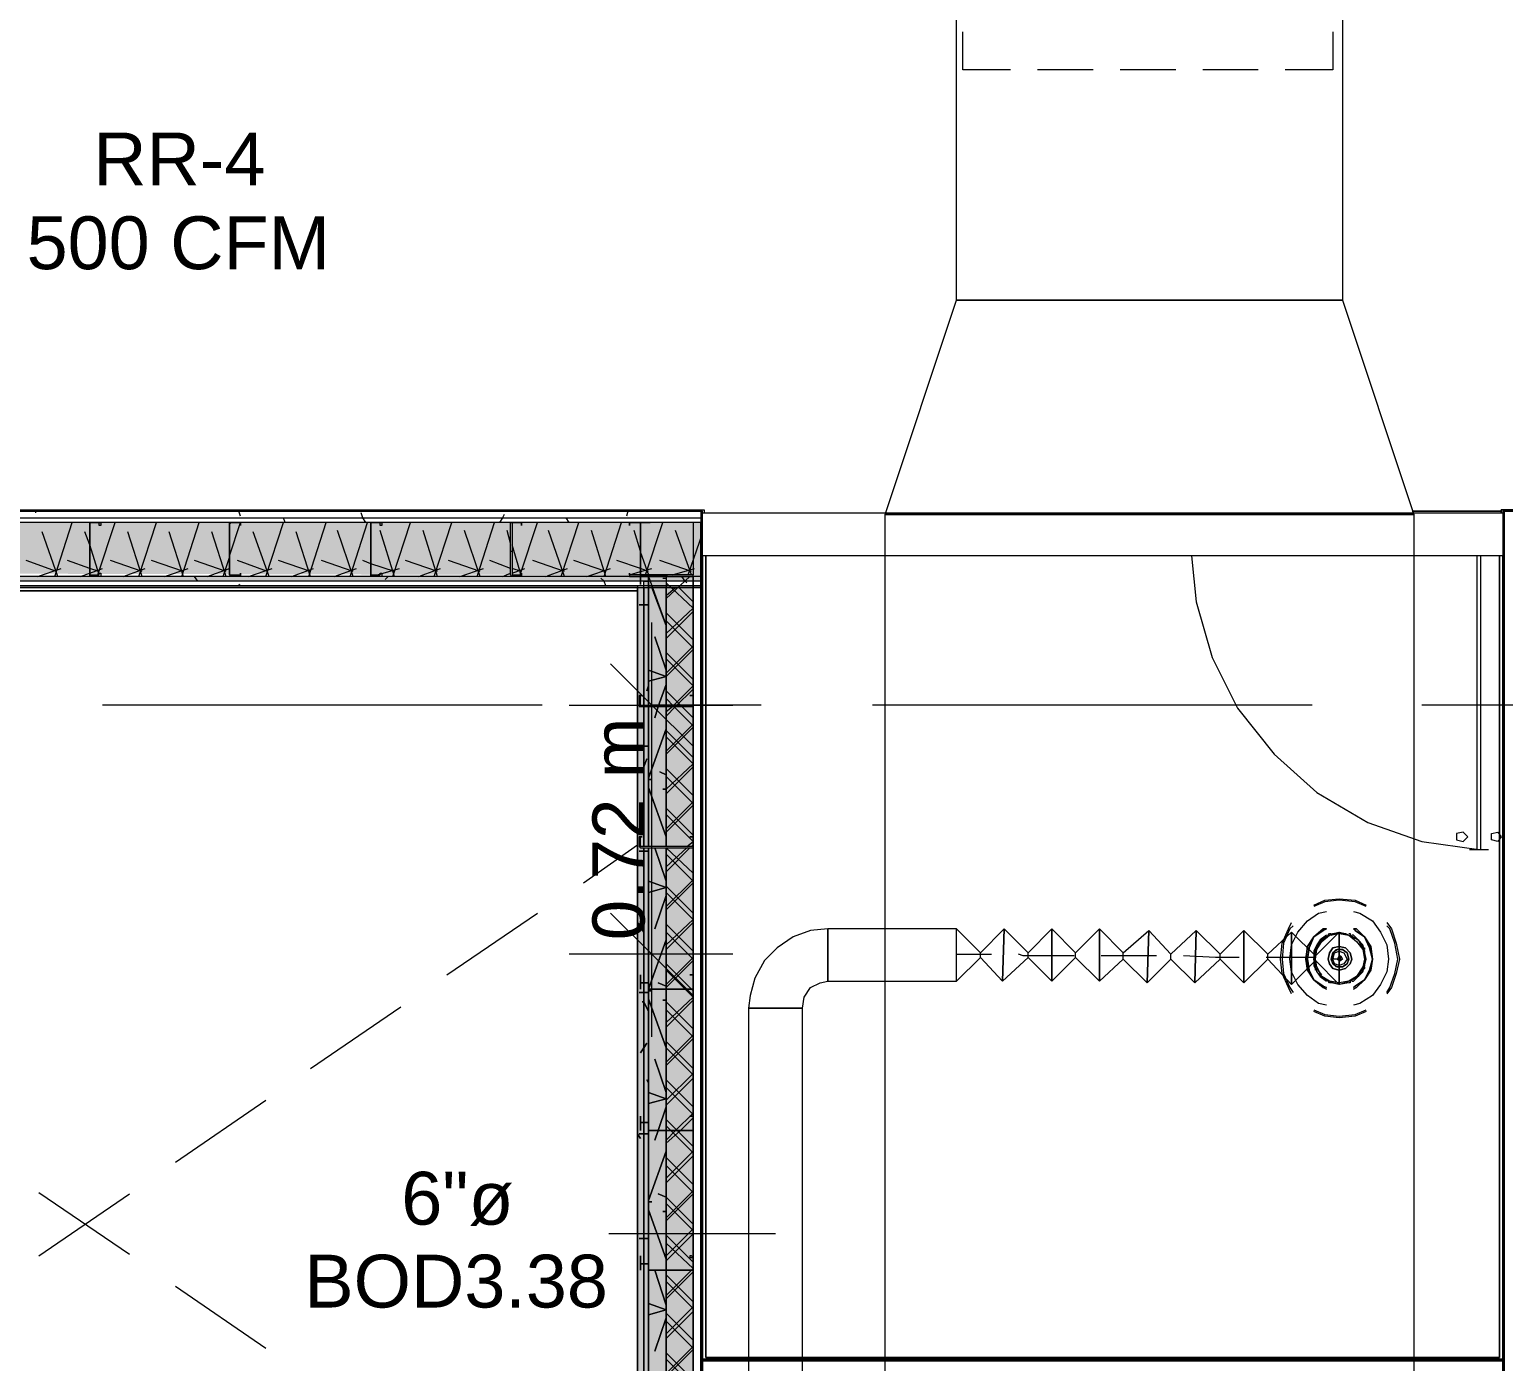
# Model space of a CAD drawing. Header units: metres. Extents: x 98 to 337, y -7 to 53.
# Drawn here: x 127.472 to 131.726, y 33.151 to 36.995 of the extents above; entities that cross this region are included whole.
import ezdxf

# ---------------------------------------------------------------- set-up
doc = ezdxf.new("R2010")
doc.units = ezdxf.units.M
doc.layers.add('HVAC - Ductos', color=5, linetype='Continuous', lineweight=0)
doc.layers.add('PDF_Text', color=7, linetype='Continuous', lineweight=0)
doc.layers.add('PDF_Geometry', color=7, linetype='Continuous', lineweight=0, true_color=0xaaaaaa)
doc.layers.add('PDF_Solid Fills', color=7, linetype='Continuous', lineweight=0, true_color=0xffffff)
doc.styles.add('PDF Helvetica', font='')
doc.styles.get('PDF Helvetica').set_extended_font_data('Helvetica')

msp = doc.modelspace()

# ---------------------------------------------------------------- hatches: boundary and pattern name
at = {"layer": 'PDF_Solid Fills', "lineweight": 0, "transparency": 33554559}
for points in [[(128.8601, 35.4212), (129.4145, 35.4166), (129.4145, 35.5724), (119.7287, 35.5724), (119.7287, 35.4212), (122.4457, 35.4258), (122.4503, 35.4258), (123.9898, 35.4212), (123.9898, 35.4258), (123.9943, 35.4258), (126.8304, 35.4212), (126.8304, 35.4258), (126.835, 35.4258)], [(129.2266, 32.4156), (129.2449, 32.4156), (129.2449, 35.3892), (129.2266, 35.3892)], [(129.3137, 32.5989), (129.3091, 32.4248), (129.3091, 32.2873), (129.3869, 32.2873), (129.3869, 35.3846), (129.3091, 35.3846), (129.3091, 32.5989)]]:
    msp.add_hatch(color=256, dxfattribs=at).paths.add_polyline_path(points)
h = msp.add_hatch(color=256, dxfattribs=at)
h.paths.add_polyline_path([(128.8601, 35.4212), (128.8647, 35.5678), (128.8601, 35.5678)])
h.paths.add_polyline_path([(128.8921, 35.4166), (128.8921, 35.4212), (128.8647, 35.4212)])
h = msp.add_hatch(color=256, dxfattribs=at)
h.paths.add_polyline_path([(123.3025, 35.4029), (123.3025, 35.4166), (119.8799, 35.4166), (119.8799, 35.4029)])
h.paths.add_polyline_path([(126.0057, 35.4166), (126.0057, 35.4029), (129.4144, 35.4029), (129.4144, 35.4166)])
h.paths.add_polyline_path([(123.4308, 35.4166), (123.4308, 35.4029), (125.882, 35.4029), (125.882, 35.4166)])
h = msp.add_hatch(color=256, dxfattribs=at)
h.paths.add_polyline_path([(129.2449, 34.6377), (129.2587, 34.6377), (129.2587, 35.4029), (129.2449, 35.4029)])
h.paths.add_polyline_path([(129.2449, 32.4156), (129.2587, 32.4156), (129.2587, 34.6332), (129.2449, 34.6332)])
h = msp.add_hatch(color=256, dxfattribs=at)
h.paths.add_polyline_path([(129.2587, 34.6377), (129.3091, 34.6377), (129.3091, 35.4166), (129.2587, 35.4166)])
h.paths.add_polyline_path([(129.2587, 32.3377), (129.3091, 32.3377), (129.3091, 32.4202), (129.2587, 32.4202)])
h.paths.add_polyline_path([(129.2587, 32.4248), (129.3091, 32.4248), (129.3091, 34.6332), (129.2587, 34.6332)])
h = msp.add_hatch(color=256, dxfattribs=at)
h.paths.add_polyline_path([(129.2449, 34.6377), (129.2587, 34.6377), (129.2587, 35.3846), (129.2449, 35.3846)])
h.paths.add_polyline_path([(129.2449, 32.4156), (129.2587, 32.4156), (129.2587, 34.6332), (129.2449, 34.6332)])
h = msp.add_hatch(color=256, dxfattribs=at)
h.paths.add_polyline_path([(129.3091, 32.4202), (129.2587, 32.4202), (129.2587, 32.3377), (129.3091, 32.3377)])
h.paths.add_polyline_path([(129.2587, 34.6377), (129.3091, 34.6377), (129.3091, 35.3846), (129.2587, 35.3846)])
h.paths.add_polyline_path([(129.2587, 32.4248), (129.3091, 32.4248), (129.3091, 34.6332), (129.2587, 34.6332)])

# ---------------------------------------------------------------- linework, layer by layer
at = {"layer": 'HVAC - Ductos', "lineweight": 0}
for points in [[(130.1476, 36.2139), (130.1476, 42.115), (131.2609, 42.115), (131.2609, 36.2139)], [(129.9413, 35.5953), (130.1476, 36.2139), (131.2609, 36.2139), (131.467, 35.5953)], [(129.9413, 30.4638), (129.9413, 35.5953), (131.467, 35.5953), (131.467, 30.4638)], [(129.5473, 34.1704), (129.5519, 34.1704), (129.5611, 34.1704), (129.5702, 34.1704), (129.5886, 34.1704), (129.6069, 34.1704), (129.6252, 34.1704), (129.6436, 34.1704), (129.6618, 34.1704), (129.6802, 34.1704), (129.6894, 34.1704), (129.6985, 34.1704), (129.7031, 34.1704), (129.7077, 34.2025), (129.726, 34.23), (129.7535, 34.2437), (129.7764, 34.2483), (129.7764, 34.2529), (129.7764, 34.2574), (129.7764, 34.2712), (129.7764, 34.285), (129.7764, 34.3032), (129.7764, 34.3262), (129.7764, 34.3445), (129.7764, 34.3628), (129.7764, 34.3766), (129.7764, 34.3903), (129.7764, 34.3994), (129.726, 34.3949), (129.6756, 34.3766), (129.6298, 34.3445), (129.5932, 34.3078), (129.5656, 34.2574), (129.5519, 34.207)], [(131.215, 34.23), (131.2059, 34.2346), (131.1784, 34.2529), (131.1647, 34.2804), (131.1601, 34.3124), (131.1647, 34.3445), (131.1784, 34.3766), (131.2059, 34.3949), (131.215, 34.3994), (131.2059, 34.3994), (131.1784, 34.3766), (131.1601, 34.3491), (131.1555, 34.3124), (131.1601, 34.2804), (131.1784, 34.2529), (131.2059, 34.23), (131.215, 34.2254), (131.2059, 34.23), (131.1784, 34.2529), (131.1601, 34.2804), (131.1555, 34.3124), (131.1601, 34.3491), (131.1784, 34.3766), (131.2059, 34.3994), (131.215, 34.3994), (131.2059, 34.3949), (131.1784, 34.3766), (131.1647, 34.3445), (131.1601, 34.3124), (131.1647, 34.2804), (131.1784, 34.2529), (131.2059, 34.2346)], [(131.1876, 34.3399), (131.2013, 34.3628), (131.2242, 34.3812), (131.2517, 34.3858), (131.2792, 34.3812), (131.3021, 34.3628), (131.3204, 34.3399), (131.325, 34.3124), (131.3204, 34.2896), (131.3021, 34.262), (131.2792, 34.2483), (131.2517, 34.2437), (131.2242, 34.2483), (131.2013, 34.262), (131.1876, 34.2896), (131.183, 34.3124)], [(131.3479, 34.3124), (131.3388, 34.3445), (131.325, 34.3766), (131.2975, 34.3949), (131.293, 34.3994), (131.3021, 34.3994), (131.325, 34.3766), (131.3434, 34.3491), (131.3479, 34.3124), (131.3434, 34.2804), (131.325, 34.2529), (131.3021, 34.23), (131.293, 34.2254), (131.3021, 34.23), (131.325, 34.2529), (131.3434, 34.2804), (131.3479, 34.3124), (131.3434, 34.3491), (131.325, 34.3766), (131.3021, 34.3994), (131.293, 34.3994), (131.2975, 34.3949), (131.325, 34.3766), (131.3388, 34.3445), (131.3479, 34.3124), (131.3388, 34.2804), (131.325, 34.2529), (131.2975, 34.2346), (131.293, 34.23), (131.2975, 34.2346), (131.325, 34.2529), (131.3388, 34.2804)], [(131.2242, 34.3308), (131.2196, 34.3124), (131.2242, 34.3308), (131.2334, 34.3445), (131.2517, 34.3491), (131.27, 34.3445), (131.2838, 34.3308), (131.2884, 34.3124), (131.2838, 34.3308), (131.27, 34.3445), (131.2517, 34.3491), (131.2334, 34.3445)], [(131.2334, 34.3308), (131.2288, 34.3124), (131.2334, 34.3308), (131.2426, 34.3399), (131.2609, 34.3399), (131.2746, 34.3308), (131.2792, 34.3124), (131.2746, 34.3308), (131.2609, 34.3399), (131.2472, 34.3399)], [(131.238, 34.3308), (131.2517, 34.3354), (131.2654, 34.3308), (131.2746, 34.3124), (131.2654, 34.2987), (131.2517, 34.2941), (131.238, 34.2987), (131.2334, 34.3124)], [(131.2838, 34.2987), (131.2884, 34.3124), (131.2838, 34.2987), (131.27, 34.285), (131.2517, 34.2804), (131.2334, 34.285), (131.2242, 34.2987), (131.2196, 34.3124), (131.2242, 34.2987), (131.2334, 34.285), (131.2517, 34.2804), (131.27, 34.285)], [(131.2746, 34.2987), (131.2792, 34.3124), (131.2746, 34.2987), (131.2609, 34.2896), (131.2426, 34.2896), (131.2334, 34.2987), (131.2288, 34.3124), (131.2334, 34.2987), (131.2472, 34.2896), (131.2609, 34.2896)], [(131.2517, 34.317), (131.2472, 34.3124), (131.2517, 34.3216), (131.2563, 34.3216), (131.2609, 34.3124), (131.2563, 34.3078), (131.2517, 34.3078), (131.2472, 34.3124), (131.2517, 34.3078), (131.2563, 34.3078), (131.2563, 34.3124), (131.2563, 34.317)]]:
    msp.add_lwpolyline(points, close=True, dxfattribs=at)
for points in [[(131.1784, 34.4682), (131.2105, 34.4819), (131.2517, 34.4865), (131.2975, 34.4819), (131.3296, 34.4682)], [(131.3296, 34.4637), (131.2975, 34.4774), (131.2517, 34.4819), (131.2105, 34.4774), (131.1784, 34.4637)], [(131.1143, 34.2116), (131.1051, 34.23), (131.0868, 34.2712), (131.0822, 34.3124), (131.0868, 34.3583), (131.1051, 34.3994), (131.1143, 34.4178)], [(131.215, 34.1796), (131.1921, 34.1842), (131.1601, 34.207), (131.1326, 34.2392), (131.1143, 34.2758), (131.1097, 34.3124), (131.1143, 34.3537), (131.1326, 34.3903), (131.1601, 34.4224), (131.1921, 34.4453), (131.215, 34.4499)], [(131.293, 34.4499), (131.3112, 34.4453), (131.3479, 34.4224), (131.3708, 34.3903), (131.3892, 34.3537), (131.3938, 34.3124), (131.3892, 34.2758), (131.3708, 34.2392), (131.3479, 34.207), (131.3112, 34.1842), (131.293, 34.1796)], [(131.3892, 34.4178), (131.4029, 34.3994), (131.4166, 34.3583), (131.4258, 34.3124), (131.4166, 34.2712), (131.4029, 34.23), (131.3892, 34.2116)], [(129.9413, 34.3994), (129.7764, 34.3994), (129.7764, 34.3903), (129.7764, 34.3766), (129.7764, 34.3628), (129.7764, 34.3445), (129.7764, 34.3262), (129.7764, 34.3032), (129.7764, 34.285), (129.7764, 34.2712), (129.7764, 34.2574), (129.7764, 34.2529), (129.7764, 34.2483), (129.9413, 34.2483)], [(130.1476, 34.3262), (130.1476, 34.3445), (130.1476, 34.3628), (130.1476, 34.3766), (130.1476, 34.3903), (130.1476, 34.3994), (129.9413, 34.3994)], [(130.2162, 34.317), (130.1476, 34.2483), (130.1476, 34.3994), (130.2162, 34.3308), (130.285, 34.3994), (130.2804, 34.2483), (130.2162, 34.317), (130.2162, 34.3308)], [(130.3537, 34.317), (130.2804, 34.2483), (130.285, 34.3994), (130.3537, 34.3308), (130.4225, 34.3994), (130.4225, 34.2483), (130.3537, 34.317), (130.3537, 34.3308)], [(130.4911, 34.317), (130.4225, 34.2483), (130.4225, 34.3994), (130.4911, 34.3308), (130.5599, 34.3994), (130.5599, 34.2483), (130.4911, 34.317), (130.4911, 34.3308)], [(130.6286, 34.3124), (130.5599, 34.2483), (130.5599, 34.3994), (130.6286, 34.3308), (130.7019, 34.3949), (130.6974, 34.2437), (130.6286, 34.3124), (130.6286, 34.3308)], [(130.766, 34.3124), (130.6974, 34.2437), (130.7019, 34.3949), (130.766, 34.3262), (130.8394, 34.3949), (130.8348, 34.2437), (130.766, 34.3124), (130.766, 34.3262)], [(130.9081, 34.3124), (130.8348, 34.2437), (130.8394, 34.3949), (130.9081, 34.3262), (130.9768, 34.3949), (130.9768, 34.2437), (130.9081, 34.3124), (130.9081, 34.3262)], [(131.0455, 34.3124), (130.9768, 34.2437), (130.9768, 34.3949), (131.0455, 34.3262), (131.1143, 34.3903), (131.1143, 34.2392), (131.0455, 34.3124), (131.0455, 34.3262)], [(131.1189, 34.4086), (131.1097, 34.3994), (131.0913, 34.3583), (131.0868, 34.3124), (131.0913, 34.2712), (131.1097, 34.23), (131.1189, 34.2162)], [(131.183, 34.3078), (131.1143, 34.2392), (131.1143, 34.3903), (131.183, 34.3216), (131.2517, 34.3903)], [(131.325, 34.3124), (131.325, 34.2941), (131.3158, 34.2758), (131.3067, 34.262), (131.2884, 34.2529), (131.27, 34.2437), (131.2517, 34.2392), (131.2334, 34.2437), (131.215, 34.2529), (131.2013, 34.262), (131.1876, 34.2758), (131.183, 34.2941), (131.1784, 34.3124), (131.183, 34.3354), (131.1876, 34.3491), (131.2013, 34.3674), (131.215, 34.3766), (131.2334, 34.3858), (131.2517, 34.3903), (131.27, 34.3858), (131.2884, 34.3766), (131.3067, 34.3674), (131.3204, 34.3445), (131.325, 34.3445), (131.325, 34.3399)], [(131.215, 34.3812), (131.1967, 34.3674), (131.1876, 34.3537), (131.1784, 34.3354), (131.1784, 34.3124), (131.183, 34.3399), (131.183, 34.3445)], [(131.1876, 34.3445), (131.2013, 34.3674), (131.2196, 34.3812), (131.2242, 34.3858), (131.2288, 34.3858)], [(131.2517, 34.2392), (131.2517, 34.3903), (131.2517, 34.2392), (131.2288, 34.2437), (131.2242, 34.2437), (131.2196, 34.2483), (131.2013, 34.262)], [(131.2288, 34.3812), (131.2517, 34.3903), (131.2792, 34.3812)], [(131.2792, 34.3858), (131.2838, 34.3858), (131.2838, 34.3812), (131.3067, 34.3674), (131.3158, 34.3491), (131.325, 34.3354), (131.325, 34.3124), (131.3204, 34.2896)], [(131.2884, 34.2483), (131.293, 34.2483), (131.3067, 34.262), (131.3204, 34.2758), (131.325, 34.2941), (131.3296, 34.3124), (131.325, 34.3354), (131.3204, 34.3537), (131.3067, 34.3674), (131.293, 34.3812), (131.2884, 34.3812)], [(131.3892, 34.2162), (131.3983, 34.23), (131.4121, 34.2712), (131.4212, 34.3124), (131.4121, 34.3583), (131.3983, 34.3994), (131.3892, 34.4086)], [(131.3204, 34.3399), (131.325, 34.317)], [(129.9413, 34.2483), (130.1476, 34.2483), (130.1476, 34.2529), (130.1476, 34.2574), (130.1476, 34.2712), (130.1476, 34.285), (130.1476, 34.3032), (130.1476, 34.3262), (130.2392, 34.3262), (130.2483, 34.3262)], [(130.4865, 34.3216), (130.4499, 34.3216), (130.34, 34.3216), (130.3262, 34.3262)], [(130.7248, 34.3216), (130.6744, 34.3216), (130.5645, 34.3216)], [(130.9631, 34.317), (130.8943, 34.317), (130.8027, 34.3216)], [(131.1784, 34.317), (131.1509, 34.317), (131.0776, 34.317), (131.0409, 34.317)], [(131.183, 34.2804), (131.183, 34.285), (131.183, 34.2896), (131.1784, 34.3124), (131.1784, 34.2941), (131.1876, 34.2758), (131.1967, 34.262), (131.215, 34.2483)], [(131.3067, 34.262), (131.2838, 34.2483), (131.2838, 34.2437), (131.2792, 34.2437), (131.2517, 34.2392), (131.183, 34.3078), (131.183, 34.3216)], [(131.2517, 34.3124), (131.238, 34.3124), (131.2288, 34.317)], [(131.325, 34.2896), (131.325, 34.285), (131.3204, 34.2804)], [(131.2013, 34.2666), (131.1876, 34.285)], [(131.3204, 34.285), (131.3067, 34.2666)], [(129.7031, 33.0204), (129.7031, 34.1704), (129.6985, 34.1704), (129.6894, 34.1704), (129.6802, 34.1704), (129.6618, 34.1704), (129.6436, 34.1704), (129.6252, 34.1704), (129.6069, 34.1704), (129.5886, 34.1704), (129.5702, 34.1704), (129.5611, 34.1704), (129.5519, 34.1704), (129.5473, 34.1704), (129.5473, 33.0204)], [(131.1784, 34.1658), (131.2105, 34.1521), (131.2517, 34.1475), (131.2975, 34.1521), (131.3296, 34.1658)], [(131.3296, 34.1612), (131.2975, 34.1475), (131.2517, 34.1429), (131.2105, 34.1475), (131.1784, 34.1612)]]:
    msp.add_lwpolyline(points, dxfattribs=at)
at = {"layer": 'PDF_Geometry', "lineweight": 0}
for points in [[(130.3033, 36.8781), (130.1658, 36.8781), (130.1658, 36.9882)], [(131.2334, 36.9882), (131.2334, 36.8781), (131.0959, 36.8781)], [(130.5415, 36.8781), (130.3812, 36.8781)], [(130.7798, 36.8781), (130.6194, 36.8781)], [(131.0181, 36.8781), (130.8577, 36.8781)], [(125.6162, 35.6045), (129.4145, 35.6045), (119.6967, 35.6045), (119.6875, 35.6091), (119.6875, 35.6045), (119.6875, 35.6091), (123.6873, 35.6091), (123.6873, 35.6045), (125.6162, 35.6045), (125.6162, 35.6091), (129.419, 35.6091), (129.419, 35.5999)], [(133.0981, 35.6045), (133.0981, 35.6091), (131.719, 35.6091), (131.719, 35.5999), (131.719, 35.6091), (133.0981, 35.6091), (133.0981, 35.6045), (131.7236, 35.6045), (131.7236, 35.5861), (131.7236, 35.357)], [(134.6605, 35.6045), (135.334, 35.6045), (135.334, 35.6091), (134.6605, 35.6091), (134.6605, 35.6045), (135.334, 35.6045), (135.334, 35.6091), (134.6605, 35.6091), (134.6605, 35.6045), (133.0981, 35.6045), (131.7236, 35.6045), (131.7236, 35.5861), (131.7282, 35.5861)], [(117.7174, 25.401), (119.6967, 25.401), (129.4145, 25.401), (129.5244, 25.401), (129.5244, 25.5247), (129.4145, 25.5247), (129.4145, 25.6164), (129.4099, 25.6164), (129.4099, 32.2553), (129.4145, 32.2553), (129.4145, 35.3846), (129.4145, 35.6045), (119.6967, 35.6045), (117.7174, 35.6045)], [(129.5244, 25.4148), (129.5244, 25.5064), (129.5244, 25.401), (129.4145, 25.401), (129.4145, 25.4148), (119.7105, 25.4148), (119.7105, 25.4331), (120.0586, 25.4331), (119.7287, 25.4331), (119.7287, 25.5843), (119.8799, 25.5843), (129.3778, 25.5843), (129.4145, 25.5843), (129.4145, 25.4331), (129.4145, 25.4148), (119.7105, 25.4148), (119.7105, 25.4331), (119.7105, 25.6164), (119.7105, 35.3846), (119.7105, 35.5724), (119.7105, 35.5861), (129.4145, 35.5861)], [(129.4145, 35.5724), (119.7287, 35.5724), (119.7287, 35.4166), (119.7287, 35.3846), (119.7287, 25.6164), (119.7287, 25.5843), (119.7287, 25.4331), (120.0586, 25.4331)], [(127.4901, 35.5999), (127.4901, 35.6045)], [(127.5451, 35.4166), (127.5955, 35.5724)], [(127.6689, 35.4212), (127.7192, 35.5724)], [(127.788, 35.4166), (127.8384, 35.5724)], [(127.9116, 35.4166), (127.962, 35.5724)], [(128.0491, 35.4762), (128.0812, 35.5724)], [(128.0812, 35.5907), (128.0766, 35.6045)], [(128.1545, 35.4166), (128.2049, 35.5724)], [(128.2095, 35.5724), (128.2049, 35.5861)], [(128.2782, 35.4166), (128.3286, 35.5724)], [(128.3973, 35.4166), (128.4477, 35.5724)], [(128.4431, 35.5724), (128.434, 35.5861), (128.4294, 35.5999)], [(128.521, 35.4166), (128.5714, 35.5724)], [(128.6401, 35.4166), (128.6905, 35.5724)], [(128.7639, 35.4166), (128.8143, 35.5724)], [(128.8417, 35.5953), (128.8371, 35.5861), (128.828, 35.5724)], [(128.8876, 35.4212), (128.938, 35.5724)], [(129.0067, 35.4166), (129.0571, 35.5724)], [(129.0296, 35.5724), (129.0204, 35.5861)], [(129.1304, 35.4166), (129.1808, 35.5724)], [(129.1991, 35.6045), (129.1945, 35.5907)], [(129.2495, 35.4212), (129.2999, 35.5724)], [(129.3045, 35.6045), (129.4145, 35.6045)], [(129.3457, 35.3846), (129.3869, 35.3433), (129.3869, 32.2873), (129.3869, 32.2736), (129.3869, 32.2873), (129.3869, 35.3433), (129.3869, 32.2553), (129.4099, 32.2553), (129.4099, 35.5724), (129.3869, 35.5724), (129.3869, 35.4212)], [(129.4145, 35.5999), (131.7236, 35.5999), (131.7236, 35.4762), (129.4145, 35.4762), (129.4145, 33.1532), (129.4145, 35.4762), (129.4145, 33.2128), (129.4145, 35.4762), (129.4145, 33.1532), (131.7236, 33.1532), (129.4145, 33.1532), (129.4145, 33.0295)], [(135.334, 35.6045), (131.7236, 35.6045), (131.7236, 35.357), (131.7236, 26.8626), (131.7236, 25.5247), (131.3983, 25.5247), (131.3983, 25.401), (131.774, 25.401)], [(131.4625, 35.6045), (131.719, 35.6045), (131.4625, 35.6045)], [(135.334, 35.6045), (131.7282, 35.6045), (131.7236, 35.6045), (131.7282, 35.6045), (131.7282, 35.5861), (131.7282, 35.357), (131.7282, 26.9084), (131.7282, 26.8947), (131.7282, 26.8809), (131.7282, 26.8626)], [(131.7236, 35.6045), (135.334, 35.6045), (131.7236, 35.6045)], [(127.5543, 35.4166), (127.5085, 35.5449)], [(127.6734, 35.4212), (127.6459, 35.5082), (127.6322, 35.5449)], [(127.7971, 35.4166), (127.7559, 35.5449)], [(127.9162, 35.4166), (127.875, 35.5449)], [(128.0399, 35.4166), (127.9987, 35.5449)], [(128.1637, 35.4166), (128.1178, 35.5449)], [(128.2827, 35.4166), (128.2415, 35.5449)], [(128.4065, 35.4166), (128.3607, 35.5495)], [(128.5256, 35.4166), (128.4844, 35.5495)], [(128.6493, 35.4166), (128.6081, 35.5495)], [(128.773, 35.4166), (128.7272, 35.5495)], [(128.8601, 35.5128), (128.8509, 35.5495)], [(129.0158, 35.4166), (128.97, 35.5495)], [(129.135, 35.4166), (129.0938, 35.5495)], [(129.2358, 35.4899), (129.2174, 35.5495)], [(129.3823, 35.4212), (129.3365, 35.5495)], [(129.3732, 35.4212), (129.4145, 35.5403)], [(128.8601, 35.4899), (128.8647, 35.4899)], [(128.8921, 35.4166), (128.8647, 35.5082)], [(129.2358, 35.4808), (129.2358, 35.4854), (129.2587, 35.4212)], [(127.5497, 35.4304), (127.4626, 35.4624)], [(127.4947, 35.4166), (127.5635, 35.4396)], [(127.6734, 35.4304), (127.6459, 35.4396), (127.5818, 35.4624)], [(127.6184, 35.4166), (127.6459, 35.4258), (127.6826, 35.4396)], [(127.7971, 35.4304), (127.7055, 35.4624)], [(127.7421, 35.4166), (127.8063, 35.4396)], [(127.9162, 35.4304), (127.8246, 35.4624)], [(127.8612, 35.4166), (127.93, 35.4396)], [(128.0399, 35.4304), (127.9483, 35.4624)], [(127.985, 35.4166), (128.0491, 35.4396)], [(128.0308, 35.4166), (128.0491, 35.4716)], [(128.1591, 35.4304), (128.072, 35.4624)], [(128.1041, 35.4166), (128.1728, 35.4396)], [(128.2827, 35.4304), (128.1911, 35.4624)], [(128.2278, 35.4166), (128.2919, 35.4396)], [(128.4065, 35.4304), (128.3149, 35.4624)], [(128.3515, 35.4166), (128.4156, 35.4396)], [(128.5256, 35.4304), (128.4569, 35.4533), (128.434, 35.4624)], [(128.4752, 35.4212), (128.5394, 35.4396)], [(128.6493, 35.4304), (128.5576, 35.4624)], [(128.5943, 35.4166), (128.6585, 35.4396)], [(128.773, 35.4304), (128.6814, 35.4624)], [(128.7135, 35.4166), (128.7822, 35.4396)], [(128.8601, 35.4396), (128.8005, 35.4624)], [(128.8921, 35.4304), (128.8647, 35.4396)], [(128.8647, 35.4258), (128.9013, 35.4396)], [(129.0158, 35.4304), (128.9242, 35.4624)], [(128.9609, 35.4166), (129.025, 35.4396)], [(129.135, 35.4304), (129.0434, 35.4624)], [(129.08, 35.4166), (129.1487, 35.4396)], [(129.2587, 35.4304), (129.2358, 35.4396), (129.167, 35.4624)], [(129.2037, 35.4212), (129.2358, 35.4304), (129.2678, 35.4396)], [(129.3823, 35.4304), (129.2907, 35.4624)], [(129.3274, 35.4212), (129.3915, 35.4396)], [(129.4145, 35.4624), (129.4099, 35.4624)], [(129.4145, 33.1532), (129.4145, 35.4762)], [(129.4236, 33.1624), (129.4236, 35.4762)], [(129.4236, 33.1624), (129.4236, 35.4762)], [(130.8256, 35.4762), (130.8394, 35.3433), (130.8852, 35.183), (130.9585, 35.0363), (131.0639, 34.9035), (131.1876, 34.7935), (131.3342, 34.7065), (131.49, 34.6515), (131.6549, 34.6286)], [(131.6503, 34.6286), (131.6503, 35.4762)], [(131.6595, 35.4762), (131.6595, 34.6286)], [(132.4338, 25.4652), (132.0306, 25.4652), (131.774, 25.4652), (131.774, 25.5064), (131.7419, 25.5064), (131.7419, 25.5247), (131.7419, 26.8626), (131.7236, 26.8626), (131.7236, 32.8783), (131.7236, 26.8626), (131.7236, 33.0295), (131.7236, 33.1532), (131.7236, 35.4762), (131.7236, 33.1532), (131.7236, 35.4762), (131.7236, 33.1532), (131.7236, 35.4762), (131.7236, 33.1532)], [(129.4145, 35.4166), (129.3869, 35.4166), (126.0057, 35.4166), (125.9323, 35.4166)], [(129.4145, 35.4029), (129.3869, 35.4029), (126.0057, 35.4029)], [(127.6643, 35.4166), (127.6643, 35.4212)], [(127.9575, 35.4029), (127.9483, 35.4166)], [(128.0812, 35.3892), (128.0766, 35.3937)], [(128.5073, 35.4166), (128.4981, 35.4074)], [(128.8371, 35.4166), (128.8601, 35.4258)], [(129.135, 35.3892), (129.1304, 35.4029), (129.1212, 35.412)], [(129.2266, 32.4385), (129.2266, 32.4156), (129.2266, 32.4385), (129.2266, 35.3846), (129.2449, 35.3846), (129.2449, 35.0409), (129.2449, 34.6377), (129.2449, 35.0409), (129.2449, 35.4029), (129.2587, 35.4029), (129.2587, 35.0409), (129.2587, 34.6377)], [(129.2449, 35.3846), (129.2587, 35.3846), (129.2587, 35.0409), (129.2587, 34.6377), (129.2587, 35.0409), (129.2587, 35.4166), (129.3091, 35.4166), (129.3091, 35.0409), (129.3091, 34.6377), (129.3091, 35.0409), (129.3091, 35.3846), (129.2587, 35.3846)], [(129.2587, 35.4166), (129.3091, 35.2746), (129.2678, 35.3846)], [(129.2953, 35.4166), (129.2953, 35.4212)], [(129.2999, 35.412), (129.3091, 35.412)], [(129.3091, 35.3525), (129.3778, 35.4166)], [(129.3869, 35.4166), (129.3091, 35.4166), (129.3091, 35.0409), (129.3091, 34.6377)], [(129.3091, 35.2517), (129.3869, 35.325), (129.3091, 35.3983)], [(129.3687, 35.3983), (129.3641, 35.4029), (129.3549, 35.4166)], [(123.4628, 35.3846), (125.8499, 35.3846), (125.8499, 34.0101), (126.0332, 34.0101), (126.0332, 35.3846), (129.2266, 35.3846), (129.2266, 32.4385), (126.0332, 32.4385), (126.0332, 32.5668), (125.8499, 32.5668), (125.8499, 32.2553), (126.0332, 32.2553), (129.1945, 32.2553), (129.1945, 25.6164)], [(125.8499, 32.5668), (126.0332, 32.5668), (126.0332, 34.0101), (126.0057, 34.0101), (126.0057, 35.3846), (126.0057, 35.3892), (126.0332, 35.3892), (126.0332, 35.3846), (129.2266, 35.3846), (129.2449, 35.3846), (129.2587, 35.3846), (129.3091, 35.3846), (129.3869, 35.3846), (129.4099, 35.3846)], [(129.4145, 35.3892), (129.3869, 35.3892), (126.0332, 35.3892)], [(126.0332, 35.3846), (129.2266, 35.3846), (126.0332, 35.3846)], [(126.0332, 35.3846), (129.2266, 35.3846), (129.2266, 35.38)], [(129.2449, 34.6377), (129.2449, 35.0409), (129.2449, 35.3892), (129.2266, 35.3892), (129.2266, 32.4156), (129.2449, 32.4156), (129.2449, 34.6332)], [(129.2266, 35.3846), (129.2266, 32.4385), (129.2266, 35.3846)], [(129.3091, 35.3616), (129.3365, 35.3846)], [(129.4145, 25.6164), (129.4145, 32.2553), (129.4099, 32.2553), (129.4099, 32.2736), (129.4099, 32.2873), (129.4099, 35.3846), (129.3869, 35.3846), (129.3091, 35.3846)], [(129.3091, 35.2379), (129.3869, 35.3158)], [(129.3091, 35.3112), (129.3869, 35.2333)], [(129.2678, 34.0879), (129.2678, 35.2838)], [(129.3869, 35.2105), (129.3091, 35.2884)], [(129.3091, 35.1371), (129.3869, 35.215)], [(129.3091, 35.128), (129.3869, 35.2059)], [(129.3091, 35.1967), (129.3869, 35.1188)], [(129.1487, 35.1647), (129.2678, 35.0455), (129.3869, 34.9264)], [(129.3091, 35.0272), (129.3274, 35.0409), (129.3869, 35.1005), (129.3091, 35.1784)], [(129.3091, 35.0135), (129.3365, 35.0409), (129.3869, 35.0913)], [(129.3091, 35.0867), (129.3549, 35.0409), (129.3869, 35.0089)], [(129.3869, 34.9859), (129.332, 35.0409), (129.3091, 35.0639)], [(128.9517, 35.0455), (127.6826, 35.0455)], [(129.0296, 35.0455), (129.2678, 35.0455), (129.5015, 35.0455)], [(129.584, 35.0455), (129.2678, 35.0455)], [(131.1738, 35.0455), (129.9047, 35.0455)], [(131.8061, 35.0455), (131.49, 35.0455)], [(129.3091, 34.9126), (129.3869, 34.9905)], [(129.3091, 34.9035), (129.3869, 34.9814)], [(129.3091, 34.9722), (129.3869, 34.8943)], [(129.3091, 34.8027), (129.3869, 34.876), (129.3091, 34.9538)], [(129.3091, 34.789), (129.3869, 34.8668)], [(129.3091, 34.8622), (129.3869, 34.7844)], [(129.3869, 34.7614), (129.3091, 34.8394)], [(129.3091, 34.6881), (129.3869, 34.766)], [(129.3091, 34.6789), (129.3869, 34.7569)], [(129.3091, 34.7477), (129.3869, 34.6698)], [(129.3687, 34.6377), (129.3869, 34.6515), (129.3091, 34.7294)], [(129.0708, 34.5323), (129.2266, 34.6423)], [(129.2449, 32.4156), (129.2449, 34.6332), (129.2449, 32.4156), (129.2587, 32.4156), (129.2587, 32.4202)], [(129.2587, 32.4248), (129.2587, 34.6332)], [(129.3091, 32.6034), (129.3091, 33.0067), (129.3091, 33.4145), (129.3091, 33.8176), (129.3091, 34.2254), (129.3091, 34.6332), (129.3091, 34.2254), (129.3091, 33.8176), (129.3091, 33.4145), (129.3091, 33.0067), (129.3091, 32.6034), (129.3091, 33.0067), (129.3091, 33.4145), (129.3091, 33.8176), (129.3091, 34.2254), (129.3091, 34.6332), (129.3869, 34.5599)], [(129.3091, 34.5782), (129.3687, 34.6332)], [(129.3091, 34.5645), (129.3778, 34.6332)], [(129.3823, 34.6377), (129.3869, 34.6423)], [(131.6274, 34.6286), (131.6824, 34.6286)], [(129.3869, 34.5369), (129.3091, 34.6148)], [(129.3091, 34.4637), (129.3869, 34.5415)], [(129.3091, 34.4545), (129.3869, 34.5323)], [(129.3091, 34.5232), (129.3869, 34.4453)], [(129.3091, 34.3537), (129.3869, 34.427), (129.3091, 34.5049)], [(128.6768, 34.2666), (128.938, 34.4453)], [(129.1487, 34.4453), (129.2678, 34.3262), (129.3869, 34.207)], [(129.3091, 34.3399), (129.3869, 34.4178)], [(129.3091, 34.4132), (129.3869, 34.3354)], [(129.3869, 34.3124), (129.3091, 34.3903)], [(129.5015, 34.3262), (129.2678, 34.3262), (129.0296, 34.3262)], [(129.3091, 34.2392), (129.3869, 34.317)], [(129.3091, 34.23), (129.3869, 34.3078)], [(129.3091, 34.2987), (129.3869, 34.2208)], [(129.3091, 34.1291), (129.3869, 34.2025), (129.3641, 34.2254), (129.3091, 34.2804)], [(128.2827, 33.9963), (128.5439, 34.175)], [(129.3091, 34.1154), (129.3869, 34.1933)], [(129.3091, 34.1888), (129.3869, 34.1109)], [(129.3869, 34.0879), (129.3091, 34.1658)], [(129.3091, 34.0147), (129.3869, 34.0925)], [(129.3091, 34.0055), (129.3869, 34.0834)], [(129.3091, 34.0742), (129.3869, 33.9963)], [(129.3869, 33.978), (129.3091, 34.0559)], [(129.3091, 33.9047), (129.3869, 33.9825)], [(129.3091, 33.8909), (129.3869, 33.9688)], [(129.3091, 33.9643), (129.3869, 33.8863)], [(127.8933, 33.726), (128.1545, 33.9047)], [(129.3869, 33.8634), (129.3091, 33.9413)], [(129.3091, 33.7901), (129.3365, 33.8176), (129.3869, 33.868)], [(129.2358, 33.8496), (129.2358, 33.8542)], [(129.3091, 33.781), (129.3503, 33.8176), (129.3869, 33.8542)], [(129.3091, 33.8496), (129.3411, 33.8176), (129.3869, 33.7718)], [(129.3869, 33.7534), (129.3091, 33.8314)], [(129.3091, 33.6802), (129.3869, 33.758)], [(129.3091, 33.6664), (129.3869, 33.7443)], [(129.3091, 33.7397), (129.3869, 33.6618)], [(129.3869, 33.639), (129.3091, 33.7168)], [(127.4993, 33.639), (127.7605, 33.4603)], [(127.4993, 33.4557), (127.7605, 33.6344)], [(129.3091, 33.5656), (129.3869, 33.6435)], [(129.3091, 33.5565), (129.3869, 33.6344)], [(129.3091, 33.6252), (129.3869, 33.5473)], [(129.3869, 33.529), (129.3091, 33.6069)], [(129.3091, 33.4557), (129.3869, 33.5336)], [(129.6252, 33.5198), (129.1441, 33.5198)], [(129.3091, 33.4419), (129.3869, 33.5198)], [(129.3091, 33.5152), (129.3869, 33.4373)], [(129.3091, 33.3411), (129.3823, 33.4145), (129.3869, 33.419), (129.3091, 33.4923)], [(129.3091, 33.332), (129.3869, 33.4099)], [(129.3091, 33.4007), (129.3869, 33.3228)], [(127.8933, 33.3686), (128.1545, 33.1899)], [(129.3869, 33.3044), (129.3091, 33.3823)], [(129.3091, 33.2312), (129.3869, 33.309)], [(129.3091, 33.2174), (129.3869, 33.2953)], [(129.3091, 33.2907), (129.3869, 33.2128)], [(129.3869, 33.1899), (129.3091, 33.2678)], [(129.3091, 33.1166), (129.3869, 33.1945)], [(129.3091, 33.1074), (129.3869, 33.1854)], [(129.3091, 33.1762), (129.3869, 33.0983)], [(129.3869, 33.08), (129.3091, 33.1578)], [(129.4145, 33.1532), (131.7236, 33.1532), (129.4145, 33.1532)], [(129.4145, 33.1532), (131.7236, 33.1532), (129.4145, 33.1532)], [(131.7236, 33.1532), (129.4145, 33.1532), (131.7236, 33.1532)], [(131.7145, 33.1624), (129.4236, 33.1624)], [(131.7145, 33.1624), (129.4236, 33.1624)]]:
    msp.add_lwpolyline(points, dxfattribs=at)
for points in [[(127.6459, 35.4166), (127.6459, 35.4212), (127.6459, 35.5678), (127.6459, 35.5724), (127.678, 35.5724), (127.678, 35.5633), (127.6734, 35.5633), (127.6734, 35.5724), (127.6459, 35.5724), (127.6459, 35.5678), (127.6459, 35.4212), (127.6734, 35.4212), (127.6734, 35.4258), (127.678, 35.4258), (127.678, 35.4166)], [(128.0537, 35.4166), (128.0491, 35.4212), (128.0491, 35.5678), (128.0491, 35.5724), (128.0537, 35.5724), (128.0812, 35.5724), (128.0812, 35.5633), (128.0812, 35.5724), (128.0537, 35.5724), (128.0491, 35.5678), (128.0491, 35.4212), (128.0537, 35.4212), (128.0812, 35.4212), (128.0812, 35.4258), (128.0812, 35.4166)], [(128.4569, 35.4166), (128.4569, 35.4212), (128.4569, 35.5678), (128.4569, 35.5724), (128.489, 35.5724), (128.489, 35.5633), (128.4844, 35.5633), (128.4844, 35.5724), (128.4569, 35.5724), (128.4569, 35.5678), (128.4569, 35.4212), (128.4844, 35.4212), (128.4844, 35.4258), (128.489, 35.4258), (128.489, 35.4166)], [(128.8647, 35.4166), (128.8601, 35.4212), (128.8601, 35.5678), (128.8601, 35.5724), (128.8647, 35.5724), (128.8921, 35.5724), (128.8921, 35.5633), (128.8921, 35.5724), (128.8647, 35.5724), (128.8647, 35.5678), (128.8647, 35.4212), (128.8921, 35.4212), (128.8921, 35.4258), (128.8921, 35.4166)], [(129.2037, 35.4166), (129.2358, 35.4166), (129.2358, 35.4212), (129.2358, 35.5678), (129.2358, 35.5724), (129.2037, 35.5724), (129.2037, 35.5633), (129.2037, 35.5724), (129.2358, 35.5724), (129.2358, 35.5678), (129.2358, 35.4212), (129.2037, 35.4212), (129.2037, 35.4258)], [(129.2358, 35.4212), (129.3137, 35.4212), (129.2358, 35.4212), (129.2358, 35.3937), (129.2358, 35.4166), (129.3869, 35.4166), (129.3869, 35.3433), (129.3869, 35.4212), (129.2358, 35.4212), (129.2358, 35.5724)], [(129.2633, 35.5724), (129.2358, 35.5724)], [(129.4145, 32.2553), (129.4145, 35.6045), (129.4099, 35.6045), (129.4099, 32.2553)], [(131.7236, 35.6045), (131.7236, 26.8626), (131.7282, 26.8626), (131.7282, 35.6045)], [(129.4145, 33.1532), (129.4145, 35.4762)], [(129.4236, 35.4762), (129.4236, 33.1624)], [(131.7145, 35.4762), (131.7145, 33.1624)], [(131.7145, 35.4762), (131.7145, 33.1624)], [(131.7236, 33.2128), (131.7236, 35.3983)], [(126.0332, 35.3754), (129.2266, 35.3754)], [(129.2449, 35.3342), (129.2312, 35.3342), (129.2449, 35.3342), (129.2587, 35.3342)], [(129.277, 35.2425), (129.3091, 35.1463)], [(129.3091, 35.128), (129.2587, 35.1143), (129.3091, 35.128), (129.2587, 35.1463)], [(129.2541, 35.0867), (129.2587, 35.1005)], [(129.3091, 35.1051), (129.2862, 35.0409), (129.277, 35.0089), (129.2862, 35.0409)], [(129.2312, 35.073), (129.2312, 35.0409), (129.2358, 35.0409), (129.3823, 35.0409), (129.3869, 35.0409), (129.3869, 35.073), (129.3778, 35.073), (129.3869, 35.073), (129.3869, 35.0409), (129.3823, 35.0409), (129.2358, 35.0409), (129.2358, 35.073), (129.2403, 35.073)], [(129.3091, 34.9768), (129.2587, 34.8348)], [(129.2449, 34.9264), (129.2312, 34.9264), (129.2449, 34.9264), (129.2587, 34.9264)], [(129.2403, 34.8622), (129.2449, 34.8668), (129.2541, 34.8898), (129.2449, 34.8668)], [(129.2907, 34.8531), (129.3091, 34.8439)], [(129.2678, 34.8302), (129.2587, 34.8302)], [(129.2587, 34.8072), (129.3091, 34.6652)], [(129.3091, 34.8027), (129.2999, 34.8027)], [(131.6228, 34.6652), (131.6091, 34.6789), (131.5907, 34.6743), (131.5907, 34.6561), (131.6091, 34.6515)], [(131.719, 34.6652), (131.7099, 34.6515), (131.6915, 34.6561), (131.6915, 34.6743), (131.7099, 34.6789)], [(129.2312, 34.6652), (129.2312, 34.6377), (129.2358, 34.6332), (129.3823, 34.6332), (129.3869, 34.6332), (129.3869, 34.6377), (129.3869, 34.6652), (129.3778, 34.6652), (129.3869, 34.6652), (129.3869, 34.6377), (129.3823, 34.6377), (129.2358, 34.6377), (129.2358, 34.6652), (129.2403, 34.6652)], [(129.2587, 32.4248), (129.2587, 34.6332)], [(129.277, 34.6332), (129.3091, 34.5369)], [(129.2449, 34.624), (129.2312, 34.624), (129.2449, 34.624), (129.2587, 34.624)], [(129.3091, 34.5186), (129.2587, 34.5049), (129.3091, 34.5186), (129.2587, 34.5369)], [(129.3091, 34.4957), (129.277, 34.3994)], [(129.2266, 34.4178), (129.2449, 34.3903), (129.2449, 34.3858), (129.2449, 34.3903)], [(129.3091, 34.3674), (129.2587, 34.2254)], [(129.2587, 34.2666), (129.2587, 34.2437), (129.2358, 34.2437), (129.2358, 34.2254), (129.2358, 34.262), (129.2358, 34.2666), (129.2358, 34.262), (129.2358, 34.2574), (129.2358, 34.262), (129.2358, 34.2666), (129.2358, 34.262), (129.2358, 34.2254), (129.2358, 34.2437), (129.2587, 34.2437), (129.2587, 34.2254), (129.3823, 34.2254), (129.3869, 34.2254), (129.3869, 34.262), (129.3869, 34.2666), (129.3823, 34.2666), (129.3778, 34.2666), (129.3823, 34.2666), (129.3869, 34.2666), (129.3869, 34.262), (129.3869, 34.2254), (129.3823, 34.2254), (129.2587, 34.2254)], [(129.2449, 34.2162), (129.2312, 34.2162), (129.2449, 34.2162), (129.2587, 34.2162)], [(129.2678, 34.2208), (129.2587, 34.2208)], [(129.2862, 34.2437), (129.3091, 34.2346)], [(129.2403, 34.1888), (129.2449, 34.1888), (129.2587, 34.1612), (129.2449, 34.1888)], [(129.2587, 34.1979), (129.3091, 34.0559)], [(129.3091, 34.1933), (129.2999, 34.1933)], [(129.2358, 34.0421), (129.2449, 34.0559), (129.2541, 34.0696), (129.2449, 34.0559)], [(129.277, 34.0238), (129.3091, 33.9276)], [(129.2541, 33.9643), (129.2587, 33.9551)], [(129.3091, 33.9093), (129.2587, 33.8955), (129.3091, 33.9093), (129.2587, 33.9276)], [(129.3091, 33.8863), (129.2862, 33.8176), (129.277, 33.7901), (129.2862, 33.8176)], [(129.2587, 33.8588), (129.2587, 33.8405), (129.2358, 33.8405), (129.2358, 33.8359), (129.2358, 33.8222), (129.2358, 33.8588), (129.2358, 33.8542), (129.2358, 33.8588), (129.2358, 33.8176), (129.2358, 33.8359), (129.2358, 33.8405), (129.2587, 33.8405), (129.2587, 33.8176), (129.3823, 33.8176), (129.3869, 33.8176), (129.3869, 33.8588), (129.3823, 33.8588), (129.3778, 33.8588), (129.3823, 33.8588), (129.3869, 33.8588), (129.3869, 33.8176), (129.3823, 33.8176), (129.2587, 33.8176)], [(129.2266, 33.8085), (129.2358, 33.7947)], [(129.2449, 33.8085), (129.2312, 33.8085), (129.2449, 33.8085), (129.2587, 33.8085)], [(129.3091, 33.758), (129.2587, 33.616)], [(129.2678, 33.6114), (129.2587, 33.6114)], [(129.2862, 33.6344), (129.3091, 33.6252)], [(129.2587, 33.5885), (129.3091, 33.4465)], [(129.3091, 33.5839), (129.2999, 33.5839)], [(129.2449, 33.5061), (129.2312, 33.5061), (129.2449, 33.5061), (129.2587, 33.5061)], [(129.2587, 33.4557), (129.2587, 33.4327), (129.2358, 33.4327), (129.2358, 33.4145), (129.2358, 33.4511), (129.2358, 33.4465), (129.2358, 33.4511), (129.2358, 33.4557), (129.2358, 33.4511), (129.2358, 33.4145), (129.2358, 33.4327), (129.2587, 33.4327), (129.2587, 33.4145), (129.3823, 33.4145), (129.3869, 33.4145), (129.3869, 33.4511), (129.3823, 33.4557), (129.3778, 33.4557), (129.3778, 33.4511), (129.3823, 33.4511), (129.3869, 33.4511), (129.3869, 33.4145), (129.3823, 33.4145), (129.2587, 33.4145)], [(129.277, 33.4145), (129.3091, 33.3136)], [(129.3091, 33.2998), (129.2587, 33.2861), (129.3091, 33.2998), (129.2587, 33.3182)], [(129.3091, 33.277), (129.277, 33.1808)], [(129.4145, 33.1578), (131.7236, 33.1578)], [(131.7236, 33.1532), (129.4145, 33.1532)], [(129.4236, 33.1624), (131.7145, 33.1624)]]:
    msp.add_lwpolyline(points, close=True, dxfattribs=at)

# ---------------------------------------------------------------- texts
at = {"layer": 'PDF_Text', "lineweight": 0, "char_height": 0.15242, "attachment_point": 4, "style": 'PDF Helvetica'}
for s, insert in [('RR-4', (127.6561, 36.6212)), ('500 CFM', (127.4637, 36.3784)), ('6"ø', (128.545, 33.6201)), ('BOD3.38', (128.2655, 33.3819))]:
    msp.add_mtext(s, dxfattribs=dict(at, insert=insert))
at = {"layer": 'PDF_Text', "lineweight": 0, "insert": (129.173, 34.3665), "char_height": 0.15053, "attachment_point": 4, "rotation": 90, "style": 'PDF Helvetica'}
msp.add_mtext('0.72 m', dxfattribs=at)

doc.saveas('drawing.dxf')
